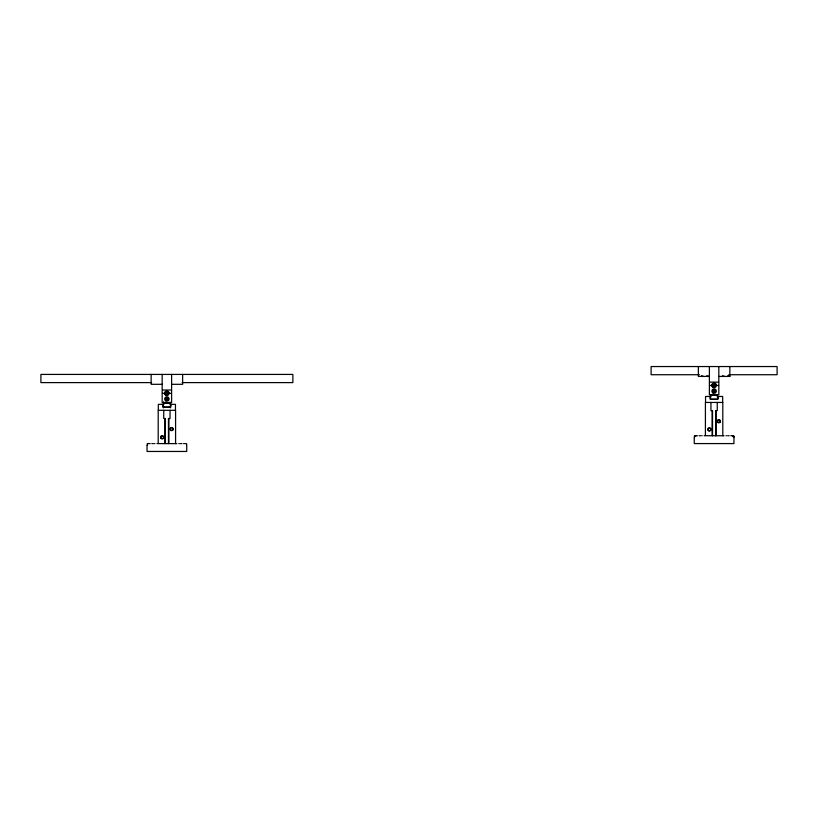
<?xml version="1.0" encoding="UTF-8"?>
<svg xmlns="http://www.w3.org/2000/svg" width="818" height="818" viewBox="0 0 818 818"><rect width="100%" height="100%" fill="white"/><g stroke="black" fill="none" stroke-linecap="round" stroke-linejoin="round"><path stroke-width="1.23" d="M147.373 443.601L147.046 445.473M694.257 437.599L694.451 435.8M165.318 394.859L164.684 393.315L165.328 391.75L167.731 391.27A2.209 2.209 0 0 1 168.631 394.665A2.209 2.209 0 0 1 165.124 394.634A2.209 2.209 0 0 1 166.085 391.26L166.422 391.157M712.529 386.986L711.905 385.442C711.824 382.589 716.384 382.579 716.312 385.442L718.603 385.503M733.071 435.841L732.386 435.708L733.511 435.708M733.081 435.81L732.386 435.708M172.056 430.319L172.639 430.104M719.278 422.446L719.86 422.231M714.574 383.284L714.993 383.427A2.209 2.209 0 0 1 715.852 386.791A2.209 2.209 0 0 1 712.335 386.761A2.209 2.209 0 0 1 713.306 383.386L713.633 383.284M162.393 393.376L164.684 393.315M709.605 385.503L711.905 385.442M162.485 390.012L171.391 390.043M709.707 382.139L718.603 382.159M166.085 391.26L167.731 391.27M713.306 383.386L714.942 383.397M695.259 435.708L695.832 435.708L694.697 435.708M148.048 443.591L148.61 443.581L147.485 443.581M699.472 374.726L651.108 374.726L651.108 366.546L777.1 366.546L777.1 374.726L728.736 374.726M709.38 376.433L698.357 376.433L698.357 366.546M718.828 376.433L729.85 376.433L729.85 366.546M151.616 382.609L40.9 382.609L40.9 374.419L292.875 374.419L292.875 382.609L182.158 382.609M162.168 384.307L151.146 384.307L151.146 374.419M171.616 384.307L182.639 384.307L182.639 374.419M710.954 395.391L717.253 395.391M163.743 403.264L170.042 403.264M163.743 407.231L169.919 407.047L170.921 405.789L170.042 404.644L170.042 402.067M696.599 435.738L697.417 435.738M699.022 435.738L700.576 435.738M701.66 435.738L702.192 435.738M704.186 435.708L705.024 435.708M723.092 435.749L705.413 435.708L705.413 402.446L722.795 402.446L722.795 435.708M723.255 435.749L724.053 435.749M726.016 435.738L726.548 435.738M727.631 435.738L729.186 435.738M730.801 435.738L731.609 435.738M149.387 443.622L150.195 443.622M151.811 443.622L153.365 443.622M154.449 443.622L154.98 443.622M156.964 443.581L157.802 443.581M175.88 443.622L158.201 443.581L158.201 410.319L175.584 410.319L175.584 443.581M176.034 443.622L176.831 443.622M178.805 443.622L179.336 443.622M180.41 443.622L181.974 443.622M183.58 443.622L184.387 443.622M185.165 443.581L186.586 443.714L186.719 445.329M171.391 393.376L169.091 393.315L167.363 391.157M727.754 375.748L729.85 376.433M722.509 375.748L724.605 376.433M706.752 375.748L708.858 376.433M701.507 375.748L703.603 376.433M163.856 407.047L162.854 405.789L163.743 404.644L163.743 402.067M733.93 437.456L733.858 435.984L733.899 437.047M733.95 437.916L733.95 443.581L694.267 443.581L694.267 437.916M722.672 402.446L722.672 396.464L717.948 396.464L717.948 399.358L710.259 399.358L710.259 396.464L705.535 396.464L705.535 402.446M718.828 366.546L718.828 394.889L709.38 394.889L709.38 366.546M717.253 394.889L717.253 396.771L718.132 397.916L717.141 399.174L711.067 399.174L710.075 397.916L710.954 396.771L710.954 394.889M717.253 402.446L717.253 410.636L715.678 410.636L715.678 435.708M716.057 410.636L716.057 435.708M712.529 435.708L712.529 410.636L710.954 410.636L710.954 402.446M712.151 410.636L712.151 435.708M186.729 445.79L186.729 451.454L147.046 451.454L147.046 445.79M175.461 410.319L175.461 404.337L170.737 404.337L170.737 407.231L163.048 407.231L163.048 404.337L158.324 404.337L158.324 410.319M171.616 374.419L171.616 402.763L162.168 402.763L162.168 374.419M170.42 407.231L170.42 407.865M170.042 410.319L170.042 418.509L168.467 418.509L168.467 443.581M168.845 418.509L168.845 443.581M165.318 443.581L165.318 418.509L163.743 418.509L163.743 410.319M164.939 418.509L164.939 443.581M163.58 402.047L163.58 402.763M163.365 407.231L163.365 407.865M719.278 422.732A1.575 1.575 0 0 1 717.274 420.994A1.575 1.575 0 0 1 719.676 419.9A1.575 1.575 0 0 1 719.676 422.548M172.056 430.605A1.575 1.575 0 0 1 170.052 428.867A1.575 1.575 0 0 1 172.465 427.773A1.575 1.575 0 0 1 172.465 430.421M165.952 392.916C165.686 396.198 169.868 392.517 166.647 392.323C164.357 396.168 170.543 391.73 165.952 392.916M165.952 398.581C166.299 402.436 169.653 397.088 166.218 398.223C165.348 402.405 170.072 396.781 165.952 398.581M713.163 385.033C713.511 388.887 716.875 383.55 713.429 384.675C712.57 388.857 717.284 383.233 713.163 385.033M713.163 390.707C712.897 393.99 717.079 390.319 713.858 390.114C711.568 393.959 717.754 389.532 713.163 390.707M732.979 435.984L732.601 436.526L732.979 435.984M695.607 436.526L695.228 435.984L695.607 436.526M708.408 430.646A1.575 1.575 0 0 0 710.944 429.634A1.575 1.575 0 0 0 708.797 427.947A1.575 1.575 0 0 0 708.408 430.646M718.051 422.262A1.299 1.299 0 0 0 720.126 421.382A1.299 1.299 0 0 0 718.316 420.023A1.299 1.299 0 0 0 718.051 422.262M708.603 430.452A1.299 1.299 0 0 0 710.668 429.562A1.299 1.299 0 0 0 708.869 428.213A1.299 1.299 0 0 0 708.603 430.452M713.48 392.2A1.258 1.258 0 0 0 715.361 391.106A1.258 1.258 0 0 0 713.48 390.022A1.258 1.258 0 0 0 713.48 392.2M713.276 386.382A1.258 1.258 0 0 0 715.341 385.687A1.258 1.258 0 0 0 713.705 384.245A1.258 1.258 0 0 0 713.276 386.382M712.999 393.018A2.209 2.209 0 0 0 716.312 391.106A2.209 2.209 0 0 0 712.999 389.204A2.209 2.209 0 0 0 712.999 393.018M165.788 400.892A2.209 2.209 0 0 0 169.091 398.979A2.209 2.209 0 0 0 165.788 397.078A2.209 2.209 0 0 0 165.788 400.892M166.258 400.074A1.258 1.258 0 0 0 168.15 398.979A1.258 1.258 0 0 0 166.258 397.896A1.258 1.258 0 0 0 166.258 400.074M166.054 394.266A1.258 1.258 0 0 0 168.13 393.56A1.258 1.258 0 0 0 166.483 392.119A1.258 1.258 0 0 0 166.054 394.266M161.187 438.52A1.575 1.575 0 0 0 163.723 437.507A1.575 1.575 0 0 0 161.575 435.82A1.575 1.575 0 0 0 161.187 438.52M170.829 430.135A1.299 1.299 0 0 0 172.905 429.256A1.299 1.299 0 0 0 171.105 427.896A1.299 1.299 0 0 0 170.829 430.135M161.381 438.325A1.299 1.299 0 0 0 163.457 437.446A1.299 1.299 0 0 0 161.657 436.086A1.299 1.299 0 0 0 161.381 438.325"/></g></svg>
